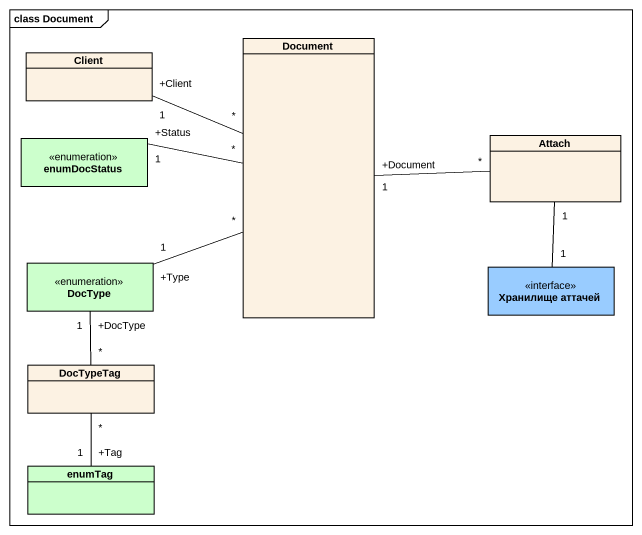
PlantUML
@startuml
mainframe class Document
hide circle
hide empty members
class Document #FCF2E3
class Client
enum enumDocStatus #CCFFCC
class Attach
enum DocType #CCFFCC
class "Хранилище аттачей" as Хранилище_аттачей <<interface>> #99CCFF
class DocTypeTag
class enumTag #CCFFCC
Document "*" -left- "+Client\n1" Client
Document "*" -left- "+Status\n1" enumDocStatus
Document "*" -left- "+Type\n1" DocType
Attach "*" -left- "+Document\n1" Document
Attach "1" -- "1" Хранилище_аттачей
DocTypeTag "*" -up- "+DocType\n1" DocType
DocTypeTag "*" -- "+Tag\n1" enumTag
@enduml
